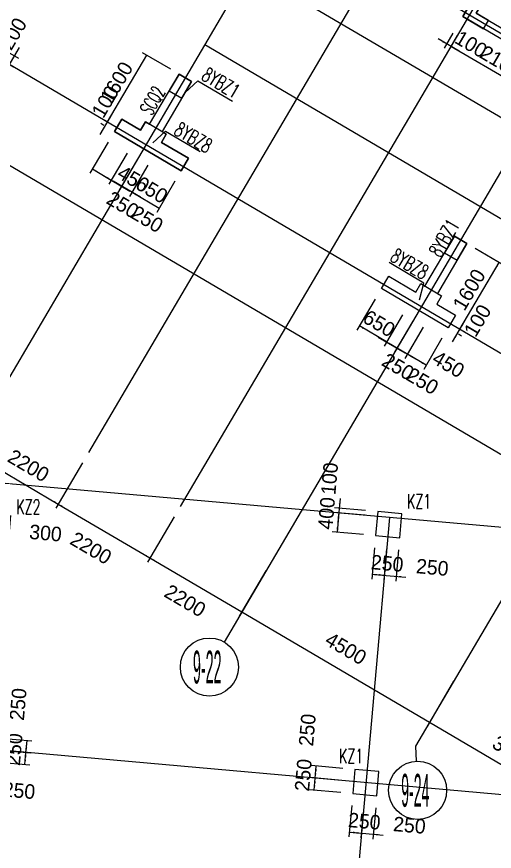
# Model space of a CAD drawing. Extents: x 19107 to 699106, y -67310 to 245688.
# Drawn here: x 612937 to 622807, y 97433 to 114679 of the extents above; entities that cross this region are included whole.
import ezdxf

# ---------------------------------------------------------------- set-up
doc = ezdxf.new("R2010")
doc.units = 0
doc.header["$LTSCALE"] = 100
doc.header["$MEASUREMENT"] = 0
for name, color, linetype in [('AXIS', 3, 'Continuous'), ('DIM', 3, 'Continuous'), ('DOTE', 253, 'Continuous'), ('L-AXIS', 3, 'Continuous'), ('Q-TEXT', 2, 'Continuous'), ('wall-主楼', 2, 'Continuous'), ('小尺寸', 4, 'Continuous')]:
    doc.layers.add(name, color=color, linetype=linetype)
doc.layers.add('Select Column Frame Line', color=7, linetype='Continuous', lineweight=0)
doc.layers.add('Select Column Frame Position', color=7, linetype='Continuous', lineweight=0)
doc.styles.get("Standard").update_dxf_attribs({"font": 'standard'})
doc.styles.add('汉字', font='汉字')
doc.dimstyles.get("Standard").update_dxf_attribs({"dimtxt": 300, "dimasz": 100, "dimexe": 100, "dimexo": 250, "dimgap": 100, "dimtad": 0, "dimtoh": 1, "dimdec": 0, "dimdsep": 46, "dimcen": 0.09, "dimclrt": 7, "dimadec": 0, "dimazin": 0, "dimtfac": 1, "dimtdec": 4, "dimtofl": 0, "dimtmove": 0, "dimatfit": 3, "dimfxl": 1, "dimtolj": 1, "dimtzin": 0, "dimarcsym": 0})

# ---------------------------------------------------------------- blocks, each defined once
blk = doc.blocks.new('*D2290')
at = {"layer": 'L-AXIS', "color": 0, "linetype": 'ByBlock', "lineweight": -2}
for p, q in [((616190, 104342), (615641, 103407)), ((615691, 103494), (617588, 102378)), ((618086, 103227), (617537, 102292))]:
    blk.add_line(p, q, dxfattribs=at)
for points in [[(615691, 103494), (615786, 103457), (615769, 103429)], [(617588, 102378), (617493, 102415), (617510, 102444)]]:
    blk.add_solid(points, dxfattribs=at)
at = {"layer": 'L-AXIS', "color": 7, "linetype": 'Continuous', "lineweight": -2, "insert": (616418, 102611), "char_height": 300, "width": 780, "attachment_point": 5, "rotation": 329.5454, "style": '汉字'}
blk.add_mtext('2200', dxfattribs=at)
blk = doc.blocks.new('*D2608')
at = {"layer": 'L-AXIS', "color": 0, "linetype": 'ByBlock', "lineweight": -2}
for p, q in [((614294, 105457), (613744, 104522)), ((613795, 104609), (615691, 103494)), ((616190, 104342), (615641, 103407))]:
    blk.add_line(p, q, dxfattribs=at)
for points in [[(613795, 104609), (613890, 104572), (613873, 104544)], [(615691, 103494), (615597, 103530), (615614, 103559)]]:
    blk.add_solid(points, dxfattribs=at)
at = {"layer": 'L-AXIS', "color": 7, "linetype": 'Continuous', "lineweight": -2, "insert": (614472, 103698), "char_height": 300, "width": 780, "attachment_point": 5, "rotation": 329.5454, "style": '汉字'}
blk.add_mtext('2200', dxfattribs=at)
blk = doc.blocks.new('*D968')
at = {"layer": 'L-AXIS', "color": 0, "linetype": 'ByBlock', "lineweight": -2}
for p, q in [((621966, 100946), (621416, 100011)), ((621467, 100098), (624570, 98273)), ((625069, 99121), (624520, 98187))]:
    blk.add_line(p, q, dxfattribs=at)
for points in [[(621467, 100098), (621562, 100061), (621545, 100033)], [(624570, 98273), (624476, 98309), (624493, 98338)]]:
    blk.add_solid(points, dxfattribs=at)
at = {"layer": 'L-AXIS', "color": 7, "linetype": 'Continuous', "lineweight": -2, "insert": (623196, 99487), "char_height": 300, "width": 775, "attachment_point": 5, "rotation": 329.5454, "style": '汉字'}
blk.add_mtext('3600', dxfattribs=at)
blk = doc.blocks.new('_AXISO')
blk.add_circle((0, 0), 0.5)
blk = doc.blocks.new('*D1310')
at = {"layer": 'L-AXIS', "color": 0, "linetype": 'ByBlock', "lineweight": -2}
for p, q in [((618086, 103227), (617537, 102292)), ((617588, 102378), (621467, 100098)), ((621966, 100946), (621416, 100011))]:
    blk.add_line(p, q, dxfattribs=at)
for points in [[(617588, 102378), (617682, 102342), (617666, 102313)], [(621467, 100098), (621372, 100134), (621389, 100163)]]:
    blk.add_solid(points, dxfattribs=at)
at = {"layer": 'L-AXIS', "color": 7, "linetype": 'Continuous', "lineweight": -2, "insert": (619739, 101623), "char_height": 300, "width": 790, "attachment_point": 5, "rotation": 329.5454, "style": '汉字'}
blk.add_mtext('4500', dxfattribs=at)
blk = doc.blocks.new('*D3608')
at = {"layer": 'L-AXIS', "color": 0, "linetype": 'ByBlock', "lineweight": -2}
for p, q in [((612397, 106572), (611848, 105638)), ((611898, 105724), (613795, 104609)), ((614294, 105457), (613744, 104522))]:
    blk.add_line(p, q, dxfattribs=at)
for points in [[(611898, 105724), (611993, 105687), (611976, 105659)], [(613795, 104609), (613700, 104645), (613717, 104674)]]:
    blk.add_solid(points, dxfattribs=at)
at = {"layer": 'L-AXIS', "color": 7, "linetype": 'Continuous', "lineweight": -2, "insert": (613181, 105402), "char_height": 300, "width": 780, "attachment_point": 5, "rotation": 329.5454, "style": '汉字'}
blk.add_mtext('2200', dxfattribs=at)
blk = doc.blocks.new('*D3834')
at = {"layer": '小尺寸', "color": 0, "linetype": 'ByBlock', "lineweight": -2}
for p, q in [((621945, 107963), (622198, 108394)), ((622118, 108209), (622183, 108171)), ((622068, 108123), (622132, 108085))]:
    blk.add_line(p, q, dxfattribs=at)
for points in [[(622097, 108222), (622133, 108317), (622162, 108300)], [(622046, 108136), (622010, 108041), (621981, 108058)]]:
    blk.add_solid(points, dxfattribs=at)
at = {"layer": '小尺寸', "color": 7, "linetype": 'Continuous', "lineweight": -2, "insert": (622462, 108400), "char_height": 300, "width": 476.67, "attachment_point": 5, "rotation": 59.5454, "style": '汉字'}
blk.add_mtext('100', dxfattribs=at)
blk = doc.blocks.new('*D1539')
at = {"layer": '小尺寸', "color": 0, "linetype": 'ByBlock', "lineweight": -2}
for p, q in [((622412, 109893), (622994, 109550)), ((622097, 108222), (622908, 109601)), ((622118, 108209), (622183, 108171))]:
    blk.add_line(p, q, dxfattribs=at)
for points in [[(622908, 109601), (622872, 109507), (622843, 109523)], [(622097, 108222), (622133, 108317), (622162, 108300)]]:
    blk.add_solid(points, dxfattribs=at)
at = {"layer": '小尺寸', "color": 7, "linetype": 'Continuous', "lineweight": -2, "insert": (622287, 109038), "char_height": 300, "width": 685, "attachment_point": 5, "rotation": 59.5454, "style": '汉字'}
blk.add_mtext('1600', dxfattribs=at)
blk = doc.blocks.new('*D1860')
at = {"layer": '小尺寸', "color": 0, "linetype": 'ByBlock', "lineweight": -2}
for p, q in [((614660, 112246), (614914, 112677)), ((614740, 112431), (614676, 112470)), ((614791, 112518), (614726, 112556))]:
    blk.add_line(p, q, dxfattribs=at)
for points in [[(614812, 112505), (614849, 112600), (614877, 112583)], [(614762, 112419), (614725, 112324), (614697, 112341)]]:
    blk.add_solid(points, dxfattribs=at)
at = {"layer": '小尺寸', "color": 7, "linetype": 'Continuous', "lineweight": -2, "insert": (614768, 112923), "char_height": 300, "width": 476.67, "attachment_point": 5, "rotation": 59.5454, "style": '汉字'}
blk.add_mtext('100', dxfattribs=at)
blk = doc.blocks.new('*D2195')
at = {"layer": '小尺寸', "color": 0, "linetype": 'ByBlock', "lineweight": -2}
for p, q in [((614812, 112505), (615623, 113884)), ((616119, 113593), (615537, 113935)), ((614791, 112518), (614726, 112556))]:
    blk.add_line(p, q, dxfattribs=at)
for points in [[(615623, 113884), (615587, 113790), (615558, 113807)], [(614812, 112505), (614849, 112600), (614877, 112583)]]:
    blk.add_solid(points, dxfattribs=at)
at = {"layer": '小尺寸', "color": 7, "linetype": 'Continuous', "lineweight": -2, "insert": (615002, 113321), "char_height": 300, "width": 685, "attachment_point": 5, "rotation": 59.5454, "style": '汉字'}
blk.add_mtext('1600', dxfattribs=at)
blk = doc.blocks.new('*D801')
at = {"layer": '小尺寸', "color": 0, "linetype": 'ByBlock', "lineweight": -2}
for p, q in [((612651, 114008), (612973, 113819)), ((612988, 114042), (612684, 113525)), ((612550, 113835), (612872, 113646))]:
    blk.add_line(p, q, dxfattribs=at)
for points in [[(612887, 113869), (612923, 113964), (612952, 113947)], [(612785, 113697), (612749, 113602), (612720, 113619)]]:
    blk.add_solid(points, dxfattribs=at)
at = {"layer": '小尺寸', "color": 7, "linetype": 'Continuous', "lineweight": -2, "insert": (612865, 114326), "char_height": 300, "width": 566.67, "attachment_point": 5, "rotation": 59.5454, "style": '汉字'}
blk.add_mtext('200', dxfattribs=at)
blk = doc.blocks.new('*D2102')
at = {"layer": '小尺寸', "color": 0, "linetype": 'ByBlock', "lineweight": -2}
for p, q in [((622039, 114288), (621857, 113980)), ((623718, 113001), (621908, 114066)), ((623849, 113224), (623667, 112915))]:
    blk.add_line(p, q, dxfattribs=at)
for points in [[(621908, 114066), (622002, 114029), (621985, 114001)], [(623718, 113001), (623623, 113038), (623640, 113066)]]:
    blk.add_solid(points, dxfattribs=at)
at = {"layer": '小尺寸', "color": 7, "linetype": 'Continuous', "lineweight": -2, "insert": (622939, 113749), "char_height": 300, "width": 775, "attachment_point": 5, "rotation": 329.5454, "style": '汉字'}
blk.add_mtext('2100', dxfattribs=at)
blk = doc.blocks.new('*D2428')
at = {"layer": '小尺寸', "color": 0, "linetype": 'ByBlock', "lineweight": -2}
for p, q in [((622080, 113964), (621649, 114218)), ((621952, 114339), (621771, 114030)), ((622039, 114288), (621857, 113980))]:
    blk.add_line(p, q, dxfattribs=at)
for points in [[(621821, 114116), (621727, 114153), (621744, 114181)], [(621908, 114066), (622002, 114029), (621985, 114001)]]:
    blk.add_solid(points, dxfattribs=at)
at = {"layer": '小尺寸', "color": 7, "linetype": 'Continuous', "lineweight": -2, "insert": (622326, 114110), "char_height": 300, "width": 476.67, "attachment_point": 5, "rotation": 329.5454, "style": '汉字'}
blk.add_mtext('100', dxfattribs=at)
blk = doc.blocks.new('*D3086')
at = {"layer": '小尺寸', "color": 0, "linetype": 'ByBlock', "lineweight": -2}
for p, q in [((614829, 112089), (614451, 111446)), ((615217, 111861), (614839, 111218)), ((614501, 111532), (614889, 111304))]:
    blk.add_line(p, q, dxfattribs=at)
for points in [[(614501, 111532), (614596, 111496), (614579, 111467)], [(614889, 111304), (614795, 111340), (614812, 111369)]]:
    blk.add_solid(points, dxfattribs=at)
at = {"layer": '小尺寸', "color": 7, "linetype": 'Continuous', "lineweight": -2, "insert": (615351, 111323), "char_height": 300, "width": 576.67, "attachment_point": 5, "rotation": 329.5454, "style": '汉字'}
blk.add_mtext('450', dxfattribs=at)
blk = doc.blocks.new('*D3419')
at = {"layer": '小尺寸', "color": 0, "linetype": 'ByBlock', "lineweight": -2}
for p, q in [((615217, 111861), (614839, 111218)), ((615433, 111734), (615054, 111091)), ((614717, 111405), (615277, 111076))]:
    blk.add_line(p, q, dxfattribs=at)
for points in [[(614889, 111304), (614795, 111340), (614812, 111369)], [(615105, 111177), (615200, 111141), (615183, 111112)]]:
    blk.add_solid(points, dxfattribs=at)
at = {"layer": '小尺寸', "color": 7, "linetype": 'Continuous', "lineweight": -2, "insert": (615128, 110792), "char_height": 300, "width": 566.67, "attachment_point": 5, "rotation": 329.5454, "style": '汉字'}
blk.add_mtext('250', dxfattribs=at)
blk = doc.blocks.new('*D3751')
at = {"layer": '小尺寸', "color": 0, "linetype": 'ByBlock', "lineweight": -2}
for p, q in [((615648, 111608), (615270, 110964)), ((616208, 111278), (615830, 110635)), ((615320, 111050), (615881, 110721))]:
    blk.add_line(p, q, dxfattribs=at)
for points in [[(615320, 111050), (615415, 111014), (615398, 110985)], [(615881, 110721), (615786, 110757), (615803, 110786)]]:
    blk.add_solid(points, dxfattribs=at)
at = {"layer": '小尺寸', "color": 7, "linetype": 'Continuous', "lineweight": -2, "insert": (615727, 111101), "char_height": 300, "width": 556.67, "attachment_point": 5, "rotation": 329.5454, "style": '汉字'}
blk.add_mtext('650', dxfattribs=at)
blk = doc.blocks.new('*D4082')
at = {"layer": '小尺寸', "color": 0, "linetype": 'ByBlock', "lineweight": -2}
for p, q in [((615433, 111734), (615054, 111091)), ((615648, 111608), (615270, 110964)), ((615493, 110949), (614933, 111278))]:
    blk.add_line(p, q, dxfattribs=at)
for points in [[(615105, 111177), (615010, 111213), (615027, 111242)], [(615320, 111050), (615415, 111014), (615398, 110985)]]:
    blk.add_solid(points, dxfattribs=at)
at = {"layer": '小尺寸', "color": 7, "linetype": 'Continuous', "lineweight": -2, "insert": (615633, 110495), "char_height": 300, "width": 566.67, "attachment_point": 5, "rotation": 329.5454, "style": '汉字'}
blk.add_mtext('250', dxfattribs=at)
blk = doc.blocks.new('*D1784')
at = {"layer": '小尺寸', "color": 0, "linetype": 'ByBlock', "lineweight": -2}
for p, q in [((621337, 108262), (620959, 107619)), ((621725, 108034), (621347, 107391)), ((621398, 107477), (621010, 107705))]:
    blk.add_line(p, q, dxfattribs=at)
for points in [[(621010, 107705), (621104, 107669), (621088, 107640)], [(621398, 107477), (621303, 107513), (621320, 107542)]]:
    blk.add_solid(points, dxfattribs=at)
at = {"layer": '小尺寸', "color": 7, "linetype": 'Continuous', "lineweight": -2, "insert": (621859, 107496), "char_height": 300, "width": 576.67, "attachment_point": 5, "rotation": 329.5454, "style": '汉字'}
blk.add_mtext('450', dxfattribs=at)
blk = doc.blocks.new('*D2114')
at = {"layer": '小尺寸', "color": 0, "linetype": 'ByBlock', "lineweight": -2}
for p, q in [((621122, 108389), (620744, 107746)), ((621337, 108262), (620959, 107619)), ((621182, 107604), (620622, 107933))]:
    blk.add_line(p, q, dxfattribs=at)
for points in [[(620794, 107832), (620700, 107868), (620717, 107897)], [(621010, 107705), (621104, 107669), (621088, 107640)]]:
    blk.add_solid(points, dxfattribs=at)
at = {"layer": '小尺寸', "color": 7, "linetype": 'Continuous', "lineweight": -2, "insert": (621322, 107149), "char_height": 300, "width": 566.67, "attachment_point": 5, "rotation": 329.5454, "style": '汉字'}
blk.add_mtext('250', dxfattribs=at)
blk = doc.blocks.new('*D2434')
at = {"layer": '小尺寸', "color": 0, "linetype": 'ByBlock', "lineweight": -2}
for p, q in [((620346, 108845), (619968, 108202)), ((620906, 108516), (620528, 107872)), ((620579, 107959), (620018, 108288))]:
    blk.add_line(p, q, dxfattribs=at)
for points in [[(620018, 108288), (620113, 108252), (620096, 108223)], [(620579, 107959), (620484, 107995), (620501, 108024)]]:
    blk.add_solid(points, dxfattribs=at)
at = {"layer": '小尺寸', "color": 7, "linetype": 'Continuous', "lineweight": -2, "insert": (620425, 108339), "char_height": 300, "width": 556.67, "attachment_point": 5, "rotation": 329.5454, "style": '汉字'}
blk.add_mtext('650', dxfattribs=at)
blk = doc.blocks.new('*D2762')
at = {"layer": '小尺寸', "color": 0, "linetype": 'ByBlock', "lineweight": -2}
for p, q in [((620906, 108516), (620528, 107872)), ((621122, 108389), (620744, 107746)), ((620406, 108060), (620967, 107730))]:
    blk.add_line(p, q, dxfattribs=at)
for points in [[(620579, 107959), (620484, 107995), (620501, 108024)], [(620794, 107832), (620889, 107796), (620872, 107767)]]:
    blk.add_solid(points, dxfattribs=at)
at = {"layer": '小尺寸', "color": 7, "linetype": 'Continuous', "lineweight": -2, "insert": (620817, 107446), "char_height": 300, "width": 566.67, "attachment_point": 5, "rotation": 329.5454, "style": '汉字'}
blk.add_mtext('250', dxfattribs=at)
blk = doc.blocks.new('*D1595')
at = {"layer": 'DIM', "color": 0, "linetype": 'ByBlock', "lineweight": -2}
for p, q in [((619618, 104723), (619574, 104225)), ((620148, 104475), (619501, 104533)), ((620140, 104376), (619492, 104433))]:
    blk.add_line(p, q, dxfattribs=at)
for points in [[(619601, 104524), (619593, 104625), (619626, 104622)], [(619592, 104424), (619599, 104323), (619566, 104326)]]:
    blk.add_solid(points, dxfattribs=at)
at = {"layer": 'DIM', "color": 7, "linetype": 'Continuous', "lineweight": -2, "insert": (619404, 105134), "char_height": 300, "width": 476.67, "attachment_point": 5, "rotation": 84.9316, "style": '汉字'}
blk.add_mtext('100', dxfattribs=at)
blk = doc.blocks.new('*D1963')
at = {"layer": 'DIM', "color": 0, "linetype": 'ByBlock', "lineweight": -2}
for p, q in [((620140, 104376), (619492, 104433)), ((619592, 104424), (619556, 104026)), ((620104, 103977), (619457, 104035))]:
    blk.add_line(p, q, dxfattribs=at)
for points in [[(619592, 104424), (619599, 104323), (619566, 104326)], [(619556, 104026), (619549, 104127), (619582, 104124)]]:
    blk.add_solid(points, dxfattribs=at)
at = {"layer": 'DIM', "color": 7, "linetype": 'Continuous', "lineweight": -2, "insert": (619340, 104417), "char_height": 300, "width": 576.67, "attachment_point": 5, "rotation": 84.9316, "style": '汉字'}
blk.add_mtext('400', dxfattribs=at)
blk = doc.blocks.new('*D2275')
at = {"layer": 'DIM', "color": 0, "linetype": 'ByBlock', "lineweight": -2}
for p, q in [((620331, 103706), (620274, 103059)), ((620580, 103684), (620523, 103037)), ((620283, 103158), (620532, 103136))]:
    blk.add_line(p, q, dxfattribs=at)
for points in [[(620283, 103158), (620384, 103166), (620381, 103133)], [(620532, 103136), (620431, 103128), (620433, 103162)]]:
    blk.add_solid(points, dxfattribs=at)
at = {"layer": 'DIM', "color": 7, "linetype": 'Continuous', "lineweight": -2, "insert": (620594, 103382), "char_height": 300, "width": 566.67, "attachment_point": 5, "rotation": 354.9316, "style": '汉字'}
blk.add_mtext('250', dxfattribs=at)
blk = doc.blocks.new('*D2625')
at = {"layer": 'DIM', "color": 0, "linetype": 'ByBlock', "lineweight": -2}
for p, q in [((620580, 103684), (620523, 103037)), ((620829, 103662), (620772, 103015)), ((620332, 103154), (620980, 103096))]:
    blk.add_line(p, q, dxfattribs=at)
for points in [[(620532, 103136), (620431, 103128), (620433, 103162)], [(620781, 103114), (620882, 103122), (620879, 103089)]]:
    blk.add_solid(points, dxfattribs=at)
at = {"layer": 'DIM', "color": 7, "linetype": 'Continuous', "lineweight": -2, "insert": (621526, 103299), "char_height": 300, "width": 566.67, "attachment_point": 5, "rotation": 354.9316, "style": '汉字'}
blk.add_mtext('250', dxfattribs=at)
blk = doc.blocks.new('*D352')
at = {"layer": 'DIM', "color": 0, "linetype": 'ByBlock', "lineweight": -2}
for p, q in [((612512, 104400), (612454, 103752)), ((612811, 104373), (612753, 103726)), ((612463, 103852), (612762, 103825))]:
    blk.add_line(p, q, dxfattribs=at)
for points in [[(612463, 103852), (612564, 103860), (612561, 103826)], [(612762, 103825), (612661, 103818), (612664, 103851)]]:
    blk.add_solid(points, dxfattribs=at)
at = {"layer": 'DIM', "color": 7, "linetype": 'Continuous', "lineweight": -2, "insert": (613533, 104008), "char_height": 300, "width": 566.67, "attachment_point": 5, "rotation": 354.9316, "style": '汉字'}
blk.add_mtext('300', dxfattribs=at)
blk = doc.blocks.new('*D3875')
at = {"layer": 'DIM', "color": 0, "linetype": 'ByBlock', "lineweight": -2}
for p, q in [((619859, 98377), (619801, 97730)), ((620108, 98355), (620050, 97708)), ((619810, 97829), (620059, 97807))]:
    blk.add_line(p, q, dxfattribs=at)
for points in [[(619810, 97829), (619911, 97837), (619908, 97804)], [(620059, 97807), (619958, 97799), (619961, 97833)]]:
    blk.add_solid(points, dxfattribs=at)
at = {"layer": 'DIM', "color": 7, "linetype": 'Continuous', "lineweight": -2, "insert": (620121, 98053), "char_height": 300, "width": 566.67, "attachment_point": 5, "rotation": 354.9316, "style": '汉字'}
blk.add_mtext('250', dxfattribs=at)
blk = doc.blocks.new('*D4236')
at = {"layer": 'DIM', "color": 0, "linetype": 'ByBlock', "lineweight": -2}
for p, q in [((620108, 98355), (620050, 97708)), ((620357, 98333), (620299, 97685)), ((619860, 97825), (620507, 97767))]:
    blk.add_line(p, q, dxfattribs=at)
for points in [[(620059, 97807), (619958, 97799), (619961, 97833)], [(620308, 97785), (620409, 97793), (620406, 97760)]]:
    blk.add_solid(points, dxfattribs=at)
at = {"layer": 'DIM', "color": 7, "linetype": 'Continuous', "lineweight": -2, "insert": (621054, 97970), "char_height": 300, "width": 566.67, "attachment_point": 5, "rotation": 354.9316, "style": '汉字'}
blk.add_mtext('250', dxfattribs=at)
blk = doc.blocks.new('*D1823')
at = {"layer": 'DIM', "color": 0, "linetype": 'ByBlock', "lineweight": -2}
for p, q in [((619654, 98897), (619006, 98955)), ((619084, 98697), (619106, 98946)), ((619632, 98648), (618984, 98706))]:
    blk.add_line(p, q, dxfattribs=at)
for points in [[(619106, 98946), (619114, 98845), (619080, 98848)], [(619084, 98697), (619076, 98798), (619109, 98795)]]:
    blk.add_solid(points, dxfattribs=at)
at = {"layer": 'DIM', "color": 7, "linetype": 'Continuous', "lineweight": -2, "insert": (618860, 99008), "char_height": 300, "width": 566.67, "attachment_point": 5, "rotation": 84.9316, "style": '汉字'}
blk.add_mtext('250', dxfattribs=at)
blk = doc.blocks.new('*D2191')
at = {"layer": 'DIM', "color": 0, "linetype": 'ByBlock', "lineweight": -2}
for p, q in [((619676, 99146), (619028, 99204)), ((619106, 98946), (619128, 99195)), ((619654, 98897), (619006, 98955))]:
    blk.add_line(p, q, dxfattribs=at)
for points in [[(619128, 99195), (619136, 99094), (619103, 99097)], [(619106, 98946), (619098, 99047), (619131, 99044)]]:
    blk.add_solid(points, dxfattribs=at)
at = {"layer": 'DIM', "color": 7, "linetype": 'Continuous', "lineweight": -2, "insert": (618943, 99940), "char_height": 300, "width": 566.67, "attachment_point": 5, "rotation": 84.9316, "style": '汉字'}
blk.add_mtext('250', dxfattribs=at)
blk = doc.blocks.new('*D2529')
at = {"layer": 'DIM', "color": 0, "linetype": 'ByBlock', "lineweight": -2}
for p, q in [((612039, 99071), (611982, 98423)), ((612288, 99049), (612231, 98401)), ((611991, 98523), (612240, 98501))]:
    blk.add_line(p, q, dxfattribs=at)
for points in [[(611991, 98523), (612092, 98530), (612089, 98497)], [(612240, 98501), (612139, 98493), (612142, 98526)]]:
    blk.add_solid(points, dxfattribs=at)
at = {"layer": 'DIM', "color": 7, "linetype": 'Continuous', "lineweight": -2, "insert": (612985, 98686), "char_height": 300, "width": 566.67, "attachment_point": 5, "rotation": 354.9316, "style": '汉字'}
blk.add_mtext('250', dxfattribs=at)
blk = doc.blocks.new('*D221')
at = {"layer": 'DIM', "color": 0, "linetype": 'ByBlock', "lineweight": -2}
for p, q in [((612581, 99524), (613229, 99467)), ((613107, 99227), (613129, 99476)), ((612559, 99275), (613207, 99218))]:
    blk.add_line(p, q, dxfattribs=at)
for points in [[(613129, 99476), (613137, 99375), (613104, 99378)], [(613107, 99227), (613099, 99328), (613133, 99325)]]:
    blk.add_solid(points, dxfattribs=at)
at = {"layer": 'DIM', "color": 7, "linetype": 'Continuous', "lineweight": -2, "insert": (612884, 99538), "char_height": 300, "width": 566.67, "attachment_point": 5, "rotation": 84.9316, "style": '汉字'}
blk.add_mtext('250', dxfattribs=at)
blk = doc.blocks.new('*D580')
at = {"layer": 'DIM', "color": 0, "linetype": 'ByBlock', "lineweight": -2}
for p, q in [((612604, 99773), (613251, 99716)), ((613129, 99476), (613151, 99725)), ((612581, 99524), (613229, 99467))]:
    blk.add_line(p, q, dxfattribs=at)
for points in [[(613151, 99725), (613159, 99624), (613126, 99627)], [(613129, 99476), (613122, 99577), (613155, 99574)]]:
    blk.add_solid(points, dxfattribs=at)
at = {"layer": 'DIM', "color": 7, "linetype": 'Continuous', "lineweight": -2, "insert": (612967, 100471), "char_height": 300, "width": 566.67, "attachment_point": 5, "rotation": 84.9316, "style": '汉字'}
blk.add_mtext('250', dxfattribs=at)

msp = doc.modelspace()

# ---------------------------------------------------------------- linework, layer by layer
at = {"layer": 'DOTE'}
for p, q in [((583218.7, 135953.7), (631186.4, 107749.7)), ((580177.5, 130781.5), (629391, 101845)), ((597120.7, 129519.7), (633192.4, 108310.3)), ((621612, 117903.5), (614420.3, 105672.2)), ((618499.1, 116949.7), (612523.8, 106787.3)), ((623508.4, 116788.4), (616316.7, 104557.1)), ((611730.8, 114316.9), (630303.4, 103396.7)), ((616826.4, 114105), (631519.8, 105465.6)), ((624188.5, 113604.4), (618213.2, 103442)), ((627307.3, 110030.5), (622092.3, 101161.2)), ((666955.8, 100223.5), (587358.1, 107283.1)), ((620637.6, 104331.5), (615201.7, 43040.7)), ((666469.9, 94745), (595896.9, 101004.2))]:
    msp.add_line(p, q, dxfattribs=at)
at = {"layer": 'L-AXIS'}
for p, q in [((618213.2, 103442), (617222.6, 101757.2)), ((622092.3, 101161.2), (621176.8, 99604.1)), ((621176.8, 99604.1), (621192.1, 99292.5))]:
    msp.add_line(p, q, dxfattribs=at)
at = {"layer": 'Select Column Frame Line', "color": 200, "linetype": 'Continuous', "lineweight": -3}
for p, q in [((616416.3, 113111.6), (616678.7, 113354.1)), ((616678.7, 113354.1), (617395.6, 112932.5)), ((615746.9, 112071.6), (616009.2, 112314.1)), ((616009.2, 112314.1), (616726.2, 111892.5)), ((621348.2, 109174.9), (620631.3, 109596.4)), ((621263.9, 108827.7), (621348.2, 109174.9))]:
    msp.add_line(p, q, dxfattribs=at)
at = {"layer": 'Select Column Frame Position', "color": 235, "linetype": 'Continuous', "lineweight": -3}
for points in [[(622535.2, 115330.5), (622155.1, 114684), (622586.1, 114430.6), (622687.5, 114603), (622428.9, 114755), (622707.6, 115229.1), (622535.2, 115330.5)], [(616291.6, 113491.4), (616088.9, 113146.6), (616347.5, 112994.5), (616550.2, 113339.3), (616291.6, 113491.4)], [(615107.9, 112563.3), (614955.9, 112304.7), (616335.1, 111493.7), (616487.2, 111752.3), (615926.8, 112081.8), (616028.2, 112254.2), (615597.2, 112507.6), (615495.8, 112335.2), (615107.9, 112563.3)], [(621981, 110146.1), (621778.3, 109801.3), (622036.9, 109649.3), (622239.6, 109994.1), (621981, 110146.1)], [(622004.2, 108508.4), (621852.1, 108249.8), (620472.9, 109060.8), (620624.9, 109319.4), (621185.2, 108990), (621286.6, 109162.4), (621717.6, 108908.9), (621616.2, 108736.5), (622004.2, 108508.4)]]:
    msp.add_lwpolyline(points, dxfattribs=at)
at = {"layer": 'Select Column Frame Position', "color": 7, "linetype": 'Continuous', "lineweight": -3}
for points in [[(620353.3, 103955.2), (620851.3, 103911), (620895.5, 104409.1), (620397.4, 104453.2), (620353.3, 103955.2)], [(619880.6, 98626.1), (620378.7, 98581.9), (620422.8, 99080), (619924.8, 99124.2), (619880.6, 98626.1)]]:
    msp.add_lwpolyline(points, dxfattribs=at)
at = {"layer": 'wall-主楼'}
for points in [[(624776.5, 114012.7), (624320.3, 113236.9), (623932.4, 113464.9), (624008.5, 113594.2), (622155.1, 114684), (622535.2, 115330.5), (622707.6, 115229.1), (622428.9, 114755), (624325.3, 113639.9), (624604.1, 114114.1)], [(616486.7, 111752.6), (616334.7, 111493.9), (614955.9, 112304.7), (615107.9, 112563.3), (615495.8, 112335.2), (615597.2, 112507.6), (615683.4, 112456.9), (616291.6, 113491.4), (616550.2, 113339.3), (615942, 112304.9), (616028.2, 112254.2), (615926.9, 112081.8)], [(622004.2, 108508.5), (621852.1, 108249.8), (620472.4, 109061), (620624.5, 109319.6), (621185.2, 108990), (621286.6, 109162.4), (621372.8, 109111.7), (621981, 110146.1), (622239.6, 109994.1), (621631.4, 108959.6), (621717.6, 108908.9), (621616.3, 108736.5)]]:
    msp.add_lwpolyline(points, close=True, dxfattribs=at)

# ---------------------------------------------------------------- block references
at = {"layer": 'AXIS'}
ref = msp.add_blockref('_AXISO', (616918.5, 101240), dxfattribs=dict(at, xscale=1199.999999999997, yscale=1200, rotation=359.999645787379))
ref.add_attrib('A', '9-22', (616579, 100900.6), dxfattribs={"height": 678.82, "style": '汉字', "width": 0.325})
ref = msp.add_blockref('_AXISO', (621221.5, 98693.2), dxfattribs=dict(at, xscale=1199.999999999997, yscale=1200, rotation=359.999645787379))
ref.add_attrib('A', '9-24', (620882.1, 98353.8), dxfattribs={"height": 678.82, "style": '汉字', "width": 0.320988})

# ---------------------------------------------------------------- texts
at = {"color": 200, "linetype": 'Continuous', "lineweight": -3, "width": 0.7}
for s, rotation, p in [('8YBZ1', 329.54537, (616732.6, 113389.1)), ('8YBZ8', 329.54537, (616163.3, 112259.2)), ('8YBZ1', 59.54537, (621694, 109681.2)), ('8YBZ8', 329.54537, (620631.9, 109647.1))]:
    msp.add_text(s, height=300, rotation=rotation, dxfattribs=at).set_placement(p)
for s, p in [('KZ2', (612928.8, 104399.3)), ('KZ1', (621001.5, 104515.1)), ('KZ1', (619597.6, 99251.4))]:
    msp.add_text(s, height=300, dxfattribs=at).set_placement(p)
at = {"layer": 'Q-TEXT', "color": 3, "width": 0.6}
msp.add_text('SCQ2', height=300, rotation=59.54537, dxfattribs=at).set_placement((615725.4, 112620.8))

# ---------------------------------------------------------------- dimensions: what is measured, and where the dimension line sits
at = {"layer": 'DIM', "color": 200}
for p1, p2, distance, picture, middle in [((620397.4, 104453.2), (620388.6, 104353.6), -800, '*D1595', (619369.4, 104747.1)), ((620388.6, 104353.6), (620353.3, 103955.2), -800, '*D1963', (619288.1, 103830.7)), ((612534, 104648.7), (612832.8, 104622.2), -800, '*D352', (613001.4, 104055.1)), ((620353.3, 103955.2), (620602.3, 103933.1), -800, '*D2275', (620087.5, 103426.6)), ((620602.3, 103933.1), (620851.3, 103911), -800, '*D2625', (621019.9, 103343.9)), ((612332.4, 99546.6), (612354.5, 99795.6), -800, '*D580', (612921.6, 99964.2)), ((619902.7, 98875.1), (619924.8, 99124.2), 800, '*D2191', (618898.2, 99434.1)), ((612310.3, 99297.5), (612332.4, 99546.6), -800, '*D221', (612838.9, 99031.7)), ((612061.3, 99319.6), (612310.3, 99297.5), -800, '*D2529', (612479, 98730.4)), ((619880.6, 98626.1), (619902.7, 98875.1), 800, '*D1823', (618815.5, 98501.7)), ((619880.6, 98626.1), (620129.6, 98604), -800, '*D3875', (619614.8, 98097.5)), ((620129.6, 98604), (620378.7, 98581.9), -800, '*D4236', (620547.3, 98014.8))]:
    dim = msp.add_aligned_dim(p1=p1, p2=p2, distance=distance, dimstyle='Standard', dxfattribs=at)
    dim.commit()
    dim.dimension.update_dxf_attribs({"geometry": picture, "text_midpoint": middle})
at = {"layer": 'L-AXIS'}
for base, p1, p2, picture, middle in [((613794.9, 104608.7), (612523.8, 106787.3), (614420.3, 105672.2), '*D3608', (613181.3, 105401.6)), ((615691.4, 103493.6), (614420.3, 105672.2), (616316.7, 104557.1), '*D2608', (614472, 103697.7)), ((617587.8, 102378.5), (616316.7, 104557.1), (618213.2, 103442), '*D2290', (616418.1, 102611.3)), ((621467, 100097.6), (618213.2, 103442), (622092.3, 101161.2), '*D1310', (619739, 101623.4)), ((624570.3, 98273), (622092.3, 101161.2), (625195.6, 99336.5), '*D968', (623196, 99487))]:
    dim = msp.add_linear_dim(base=base, p1=p1, p2=p2, angle=329.54537, dimstyle='Standard', dxfattribs=at)
    dim.commit()
    dim.dimension.update_dxf_attribs({"geometry": picture, "text_midpoint": middle})
at = {"layer": '小尺寸'}
for base, p1, p2, angle, picture, middle in [((612785.3, 113696.9), (612435.6, 114134.6), (612334.3, 113962.1), 59.54537, '*D801', (612620.5, 113909.9)), ((621821.4, 114116.4), (622165.3, 114504), (622079.1, 114554.7), 149.54537, '*D2428', (621991.2, 114306.6)), ((621907.6, 114065.7), (623975.5, 113439.6), (622165.3, 114504), 149.54537, '*D2102', (622939.4, 113749)), ((615623.4, 113884.3), (615006.6, 112390.9), (616334.7, 113466), 59.54537, '*D2195', (615002.4, 113321.4)), ((614812.5, 112505), (614955.9, 112304.7), (615006.6, 112390.9), 59.54537, '*D1860', (614571.6, 112588.6)), ((614889.4, 111303.8), (614955.9, 112304.7), (615343.8, 112076.6), 329.54537, '*D3086', (614822.2, 111633.4)), ((615104.9, 111177.1), (615343.8, 112076.6), (615559.3, 111949.9), 329.54537, '*D3419', (614689.8, 111049.2)), ((615104.9, 111177.1), (615774.8, 111823.2), (615559.3, 111949.9), 149.54537, '*D4082', (615194.9, 110752.2)), ((615880.7, 110720.9), (615774.8, 111823.2), (616335.1, 111493.7), 329.54537, '*D3751', (615727.3, 111101.2)), ((622907.9, 109601.2), (621902.8, 108336), (622196.5, 110019.4), 59.54537, '*D1539', (622286.9, 109038.3)), ((620018.5, 108288), (621033.2, 108731.3), (620472.9, 109060.8), 149.54537, '*D2434', (620425.4, 108338.8)), ((620794.3, 107831.9), (621033.2, 108731.3), (621248.7, 108604.6), 329.54537, '*D2762', (620379.2, 107703.9)), ((622096.9, 108221.9), (621852.1, 108249.8), (621902.8, 108336), 59.54537, '*D3834', (622264.8, 108065.2)), ((620794.3, 107831.9), (621464.2, 108477.9), (621248.7, 108604.6), 149.54537, '*D2114', (620884.3, 107406.9)), ((621009.8, 107705.1), (621852.1, 108249.8), (621464.2, 108477.9), 149.54537, '*D1784', (621330.5, 107806.6))]:
    dim = msp.add_linear_dim(base=base, p1=p1, p2=p2, angle=angle, dimstyle='Standard', dxfattribs=at)
    dim.commit()
    dim.dimension.update_dxf_attribs({"geometry": picture, "text_midpoint": middle})

doc.saveas('drawing.dxf')
